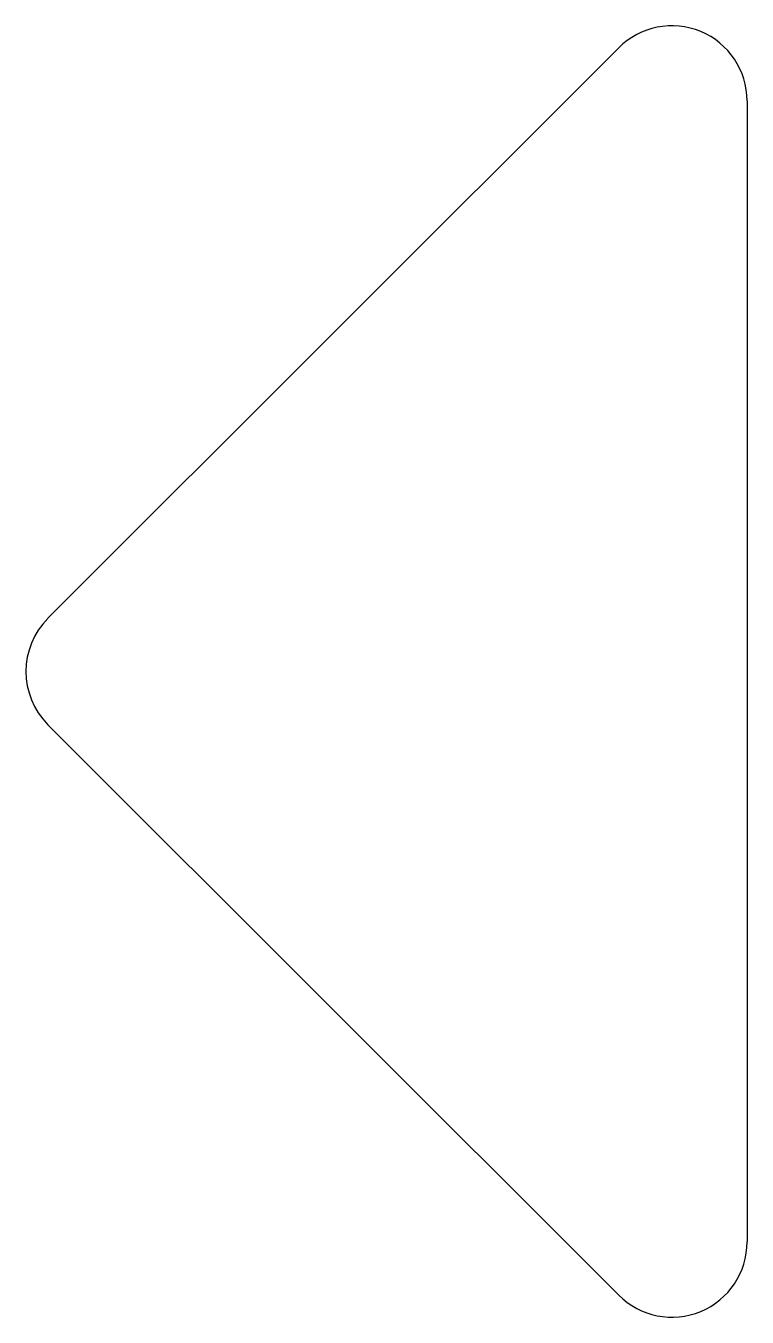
# Model space of a CAD drawing. Header units: millimetres. Extents: x 1193.55 to 1194.3, y -1497.02 to -1495.68.
import ezdxf

# ---------------------------------------------------------------- set-up
doc = ezdxf.new("R2010")
doc.units = ezdxf.units.MM
doc.layers.add('Símbolos_Gráficos', color=1, linetype='Continuous')

msp = doc.modelspace()

# ---------------------------------------------------------------- linework, layer by layer
at = {"layer": 'Símbolos_Gráficos', "color": 4}
for p, q in [((1193.5732, -1496.2937), (1194.1668, -1495.7002)), ((1194.3003, -1495.7555), (1194.3003, -1496.9426)), ((1194.1668, -1496.9979), (1193.5732, -1496.4044))]:
    msp.add_line(p, q, dxfattribs=at)
for centre, start, end in [((1194.2221, -1495.7555), 0, 135), ((1193.6286, -1496.3491), 135, 225), ((1194.2221, -1496.9426), 225, 0)]:
    msp.add_arc(centre, 0.0782, start, end, dxfattribs=at)

doc.saveas('drawing.dxf')
